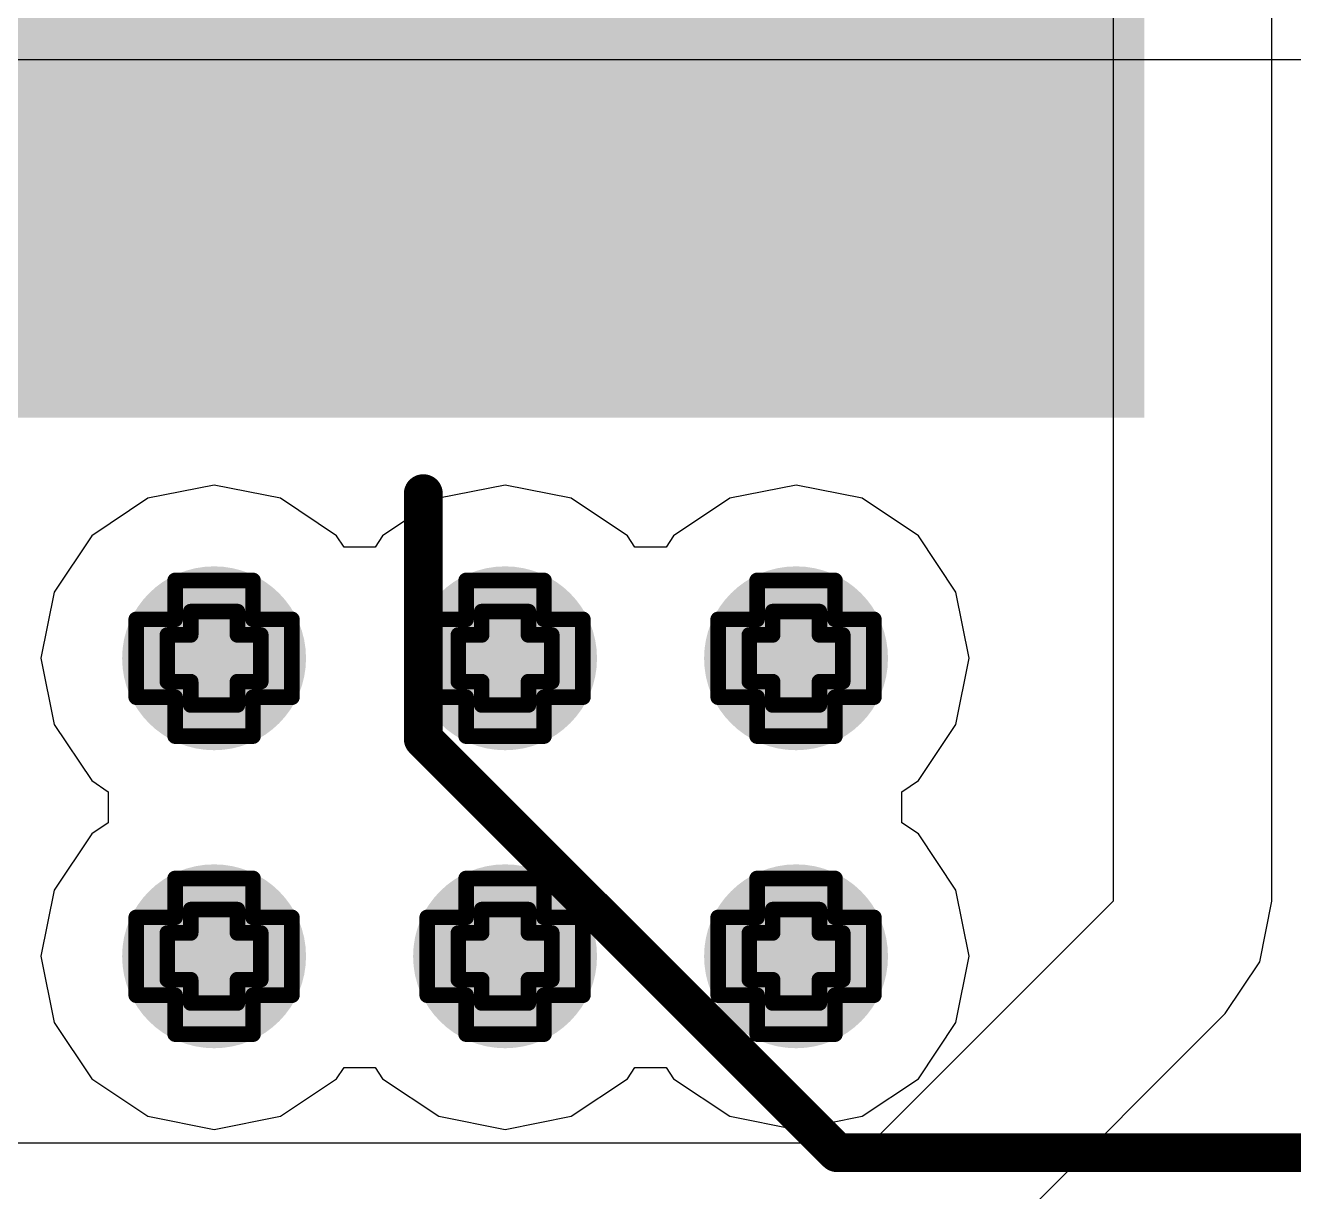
# Model space of a CAD drawing. Header units: inches. Extents: x 0 to 198, y 0 to 199.
# Drawn here: x 4.8764 to 5.0393, y 0.6038 to 0.7536 of the extents above; entities that cross this region are included whole.
import ezdxf

# ---------------------------------------------------------------- set-up
doc = ezdxf.new("R2010")
doc.units = ezdxf.units.IN
doc.header["$MEASUREMENT"] = 0
for name, color, linetype in [('Bottom Layer', 5, 'Continuous'), ('Drill Drawing', 1, 'Continuous'), ('Layer 1', 16, 'Continuous'), ('Layer 2', 76, 'Continuous'), ('Top Layer', 1, 'Continuous'), ('Top Overlay', 2, 'Continuous'), ('Top Paste', 8, 'Continuous'), ('Top Solder', 216, 'Continuous'), ('Via Holes', 16, 'Continuous')]:
    doc.layers.add(name, color=color, linetype=linetype)

# ---------------------------------------------------------------- blocks, each defined once
blk = doc.blocks.new('20SVPF120M_350')
at = {"layer": 'Top Layer'}
blk.add_hatch(color=1, dxfattribs=at).paths.add_polyline_path([(-0.17913, 0.0315), (-0.04134, 0.0315), (-0.04134, -0.0315), (-0.17913, -0.0315)])
at = {"layer": 'Top Paste'}
blk.add_hatch(color=8, dxfattribs=at).paths.add_polyline_path([(-0.17913, 0.0315), (-0.04134, 0.0315), (-0.04134, -0.0315), (-0.17913, -0.0315)])
at = {"layer": 'Top Solder'}
blk.add_hatch(color=216, dxfattribs=at).paths.add_polyline_path([(-0.18313, 0.0355), (-0.03734, 0.0355), (-0.03734, -0.0355), (-0.18313, -0.0355)])
at = {"layer": 'Top Overlay'}
for points in [[(-0.12992, -0.07677, 0.005, 0.005, 0), (-0.12992, -0.04528, 0.005, 0.005, 0)], [(-0.12992, -0.07677, 0.005, 0.005, 0), (-0.07677, -0.12992, 0.005, 0.005, 0)], [(-0.07677, -0.12992, 0.005, 0.005, 0), (0.12992, -0.12992, 0.005, 0.005, 0)]]:
    blk.add_lwpolyline(points, format="xyseb", dxfattribs=at)
for points in [[(-0.13117, -0.04528, 0.0025, 0.0025, 1), (-0.12867, -0.04528, 0.0025, 0.0025, 1)], [(-0.13117, -0.07677, 0.0025, 0.0025, 1), (-0.12867, -0.07677, 0.0025, 0.0025, 1)], [(-0.13117, -0.07677, 0.0025, 0.0025, 1), (-0.12867, -0.07677, 0.0025, 0.0025, 1)], [(-0.07802, -0.12992, 0.0025, 0.0025, 1), (-0.07552, -0.12992, 0.0025, 0.0025, 1)], [(-0.07802, -0.12992, 0.0025, 0.0025, 1), (-0.07552, -0.12992, 0.0025, 0.0025, 1)]]:
    blk.add_lwpolyline(points, format="xyseb", close=True, dxfattribs=at)

msp = doc.modelspace()

# ---------------------------------------------------------------- hatches: boundary and pattern name
at = {"layer": 'Bottom Layer'}
h = msp.add_hatch(color=5, dxfattribs=at)
edge = h.paths.add_edge_path()
edge.add_arc((4.90063, 0.67228), 0.01181, 0, 360)
h = msp.add_hatch(color=5, dxfattribs=at)
edge = h.paths.add_edge_path()
edge.add_arc((4.938, 0.67228), 0.01181, 0, 360)
h = msp.add_hatch(color=5, dxfattribs=at)
edge = h.paths.add_edge_path()
edge.add_arc((4.97537, 0.67228), 0.01181, 0, 360)
h = msp.add_hatch(color=5, dxfattribs=at)
edge = h.paths.add_edge_path()
edge.add_arc((4.90063, 0.634), 0.01181, 0, 360)
h = msp.add_hatch(color=5, dxfattribs=at)
edge = h.paths.add_edge_path()
edge.add_arc((4.938, 0.634), 0.01181, 0, 360)
h = msp.add_hatch(color=5, dxfattribs=at)
edge = h.paths.add_edge_path()
edge.add_arc((4.97537, 0.634), 0.01181, 0, 360)
at = {"layer": 'Layer 1'}
h = msp.add_hatch(color=16, dxfattribs=at)
edge = h.paths.add_edge_path()
edge.add_arc((4.90063, 0.67228), 0.01181, 0, 360)
h = msp.add_hatch(color=16, dxfattribs=at)
edge = h.paths.add_edge_path()
edge.add_arc((4.938, 0.67228), 0.01181, 0, 360)
h = msp.add_hatch(color=16, dxfattribs=at)
edge = h.paths.add_edge_path()
edge.add_arc((4.97537, 0.67228), 0.01181, 0, 360)
h = msp.add_hatch(color=16, dxfattribs=at)
edge = h.paths.add_edge_path()
edge.add_arc((4.90063, 0.634), 0.01181, 0, 360)
h = msp.add_hatch(color=16, dxfattribs=at)
edge = h.paths.add_edge_path()
edge.add_arc((4.938, 0.634), 0.01181, 0, 360)
h = msp.add_hatch(color=16, dxfattribs=at)
edge = h.paths.add_edge_path()
edge.add_arc((4.97537, 0.634), 0.01181, 0, 360)
at = {"layer": 'Layer 2'}
h = msp.add_hatch(color=76, dxfattribs=at)
edge = h.paths.add_edge_path()
edge.add_arc((4.90063, 0.67228), 0.01181, 0, 360)
h = msp.add_hatch(color=76, dxfattribs=at)
edge = h.paths.add_edge_path()
edge.add_arc((4.938, 0.67228), 0.01181, 0, 360)
h = msp.add_hatch(color=76, dxfattribs=at)
edge = h.paths.add_edge_path()
edge.add_arc((4.97537, 0.67228), 0.01181, 0, 360)
h = msp.add_hatch(color=76, dxfattribs=at)
edge = h.paths.add_edge_path()
edge.add_arc((4.90063, 0.634), 0.01181, 0, 360)
h = msp.add_hatch(color=76, dxfattribs=at)
edge = h.paths.add_edge_path()
edge.add_arc((4.938, 0.634), 0.01181, 0, 360)
h = msp.add_hatch(color=76, dxfattribs=at)
edge = h.paths.add_edge_path()
edge.add_arc((4.97537, 0.634), 0.01181, 0, 360)
at = {"layer": 'Top Layer'}
h = msp.add_hatch(color=1, dxfattribs=at)
edge = h.paths.add_edge_path()
edge.add_arc((4.90063, 0.67228), 0.01181, 0, 360)
h = msp.add_hatch(color=1, dxfattribs=at)
edge = h.paths.add_edge_path()
edge.add_arc((4.938, 0.67228), 0.01181, 0, 360)
h = msp.add_hatch(color=1, dxfattribs=at)
edge = h.paths.add_edge_path()
edge.add_arc((4.97537, 0.67228), 0.01181, 0, 360)
h = msp.add_hatch(color=1, dxfattribs=at)
edge = h.paths.add_edge_path()
edge.add_arc((4.90063, 0.634), 0.01181, 0, 360)
h = msp.add_hatch(color=1, dxfattribs=at)
edge = h.paths.add_edge_path()
edge.add_arc((4.938, 0.634), 0.01181, 0, 360)
h = msp.add_hatch(color=1, dxfattribs=at)
edge = h.paths.add_edge_path()
edge.add_arc((4.97537, 0.634), 0.01181, 0, 360)
at = {"layer": 'Via Holes'}
h = msp.add_hatch(color=7, dxfattribs=at)
edge = h.paths.add_edge_path()
edge.add_arc((4.90063, 0.67228), 0.00591, 0, 360)
h = msp.add_hatch(color=7, dxfattribs=at)
edge = h.paths.add_edge_path()
edge.add_arc((4.938, 0.67228), 0.00591, 0, 360)
h = msp.add_hatch(color=7, dxfattribs=at)
edge = h.paths.add_edge_path()
edge.add_arc((4.97537, 0.67228), 0.00591, 0, 360)
h = msp.add_hatch(color=7, dxfattribs=at)
edge = h.paths.add_edge_path()
edge.add_arc((4.90063, 0.634), 0.00591, 0, 360)
h = msp.add_hatch(color=7, dxfattribs=at)
edge = h.paths.add_edge_path()
edge.add_arc((4.938, 0.634), 0.00591, 0, 360)
h = msp.add_hatch(color=7, dxfattribs=at)
edge = h.paths.add_edge_path()
edge.add_arc((4.97537, 0.634), 0.00591, 0, 360)

# ---------------------------------------------------------------- linework, layer by layer
at = {"layer": 'Bottom Layer'}
msp.add_line((4.80102, 0.74921), (5.13205, 0.74921), dxfattribs=at)
at = {"layer": 'Drill Drawing'}
for points in [[(4.89563, 0.67728, 0.002, 0.002, 0), (4.89563, 0.68228, 0.002, 0.002, 0)], [(4.89563, 0.68228, 0.002, 0.002, 0), (4.90563, 0.68228, 0.002, 0.002, 0)], [(4.90563, 0.67728, 0.002, 0.002, 0), (4.90563, 0.68228, 0.002, 0.002, 0)], [(4.933, 0.67728, 0.002, 0.002, 0), (4.933, 0.68228, 0.002, 0.002, 0)], [(4.933, 0.68228, 0.002, 0.002, 0), (4.943, 0.68228, 0.002, 0.002, 0)], [(4.943, 0.67728, 0.002, 0.002, 0), (4.943, 0.68228, 0.002, 0.002, 0)], [(4.97037, 0.67728, 0.002, 0.002, 0), (4.97037, 0.68228, 0.002, 0.002, 0)], [(4.97037, 0.68228, 0.002, 0.002, 0), (4.98037, 0.68228, 0.002, 0.002, 0)], [(4.98037, 0.67728, 0.002, 0.002, 0), (4.98037, 0.68228, 0.002, 0.002, 0)], [(4.89763, 0.67528, 0.002, 0.002, 0), (4.89763, 0.67828, 0.002, 0.002, 0)], [(4.89763, 0.67828, 0.002, 0.002, 0), (4.90363, 0.67828, 0.002, 0.002, 0)], [(4.90363, 0.67528, 0.002, 0.002, 0), (4.90363, 0.67828, 0.002, 0.002, 0)], [(4.935, 0.67528, 0.002, 0.002, 0), (4.935, 0.67828, 0.002, 0.002, 0)], [(4.935, 0.67828, 0.002, 0.002, 0), (4.941, 0.67828, 0.002, 0.002, 0)], [(4.941, 0.67528, 0.002, 0.002, 0), (4.941, 0.67828, 0.002, 0.002, 0)], [(4.97237, 0.67528, 0.002, 0.002, 0), (4.97237, 0.67828, 0.002, 0.002, 0)], [(4.97237, 0.67828, 0.002, 0.002, 0), (4.97837, 0.67828, 0.002, 0.002, 0)], [(4.97837, 0.67528, 0.002, 0.002, 0), (4.97837, 0.67828, 0.002, 0.002, 0)], [(4.89063, 0.66728, 0.002, 0.002, 0), (4.89063, 0.67728, 0.002, 0.002, 0)], [(4.89063, 0.67728, 0.002, 0.002, 0), (4.89563, 0.67728, 0.002, 0.002, 0)], [(4.90563, 0.67728, 0.002, 0.002, 0), (4.91063, 0.67728, 0.002, 0.002, 0)], [(4.91063, 0.66728, 0.002, 0.002, 0), (4.91063, 0.67728, 0.002, 0.002, 0)], [(4.928, 0.66728, 0.002, 0.002, 0), (4.928, 0.67728, 0.002, 0.002, 0)], [(4.928, 0.67728, 0.002, 0.002, 0), (4.933, 0.67728, 0.002, 0.002, 0)], [(4.943, 0.67728, 0.002, 0.002, 0), (4.948, 0.67728, 0.002, 0.002, 0)], [(4.948, 0.66728, 0.002, 0.002, 0), (4.948, 0.67728, 0.002, 0.002, 0)], [(4.96537, 0.66728, 0.002, 0.002, 0), (4.96537, 0.67728, 0.002, 0.002, 0)], [(4.96537, 0.67728, 0.002, 0.002, 0), (4.97037, 0.67728, 0.002, 0.002, 0)], [(4.98037, 0.67728, 0.002, 0.002, 0), (4.98537, 0.67728, 0.002, 0.002, 0)], [(4.98537, 0.66728, 0.002, 0.002, 0), (4.98537, 0.67728, 0.002, 0.002, 0)], [(4.89463, 0.66928, 0.002, 0.002, 0), (4.89463, 0.67528, 0.002, 0.002, 0)], [(4.89463, 0.67528, 0.002, 0.002, 0), (4.89763, 0.67528, 0.002, 0.002, 0)], [(4.90363, 0.67528, 0.002, 0.002, 0), (4.90663, 0.67528, 0.002, 0.002, 0)], [(4.90663, 0.66928, 0.002, 0.002, 0), (4.90663, 0.67528, 0.002, 0.002, 0)], [(4.932, 0.66928, 0.002, 0.002, 0), (4.932, 0.67528, 0.002, 0.002, 0)], [(4.932, 0.67528, 0.002, 0.002, 0), (4.935, 0.67528, 0.002, 0.002, 0)], [(4.941, 0.67528, 0.002, 0.002, 0), (4.944, 0.67528, 0.002, 0.002, 0)], [(4.944, 0.66928, 0.002, 0.002, 0), (4.944, 0.67528, 0.002, 0.002, 0)], [(4.96937, 0.66928, 0.002, 0.002, 0), (4.96937, 0.67528, 0.002, 0.002, 0)], [(4.96937, 0.67528, 0.002, 0.002, 0), (4.97237, 0.67528, 0.002, 0.002, 0)], [(4.97837, 0.67528, 0.002, 0.002, 0), (4.98137, 0.67528, 0.002, 0.002, 0)], [(4.98137, 0.66928, 0.002, 0.002, 0), (4.98137, 0.67528, 0.002, 0.002, 0)], [(4.89463, 0.66928, 0.002, 0.002, 0), (4.89763, 0.66928, 0.002, 0.002, 0)], [(4.89763, 0.66628, 0.002, 0.002, 0), (4.89763, 0.66928, 0.002, 0.002, 0)], [(4.90363, 0.66928, 0.002, 0.002, 0), (4.90663, 0.66928, 0.002, 0.002, 0)], [(4.90363, 0.66628, 0.002, 0.002, 0), (4.90363, 0.66928, 0.002, 0.002, 0)], [(4.932, 0.66928, 0.002, 0.002, 0), (4.935, 0.66928, 0.002, 0.002, 0)], [(4.935, 0.66628, 0.002, 0.002, 0), (4.935, 0.66928, 0.002, 0.002, 0)], [(4.941, 0.66928, 0.002, 0.002, 0), (4.944, 0.66928, 0.002, 0.002, 0)], [(4.941, 0.66628, 0.002, 0.002, 0), (4.941, 0.66928, 0.002, 0.002, 0)], [(4.96937, 0.66928, 0.002, 0.002, 0), (4.97237, 0.66928, 0.002, 0.002, 0)], [(4.97237, 0.66628, 0.002, 0.002, 0), (4.97237, 0.66928, 0.002, 0.002, 0)], [(4.97837, 0.66928, 0.002, 0.002, 0), (4.98137, 0.66928, 0.002, 0.002, 0)], [(4.97837, 0.66628, 0.002, 0.002, 0), (4.97837, 0.66928, 0.002, 0.002, 0)], [(4.89063, 0.66728, 0.002, 0.002, 0), (4.89563, 0.66728, 0.002, 0.002, 0)], [(4.89563, 0.66228, 0.002, 0.002, 0), (4.89563, 0.66728, 0.002, 0.002, 0)], [(4.90563, 0.66728, 0.002, 0.002, 0), (4.91063, 0.66728, 0.002, 0.002, 0)], [(4.90563, 0.66228, 0.002, 0.002, 0), (4.90563, 0.66728, 0.002, 0.002, 0)], [(4.928, 0.66728, 0.002, 0.002, 0), (4.933, 0.66728, 0.002, 0.002, 0)], [(4.933, 0.66228, 0.002, 0.002, 0), (4.933, 0.66728, 0.002, 0.002, 0)], [(4.943, 0.66728, 0.002, 0.002, 0), (4.948, 0.66728, 0.002, 0.002, 0)], [(4.943, 0.66228, 0.002, 0.002, 0), (4.943, 0.66728, 0.002, 0.002, 0)], [(4.96537, 0.66728, 0.002, 0.002, 0), (4.97037, 0.66728, 0.002, 0.002, 0)], [(4.97037, 0.66228, 0.002, 0.002, 0), (4.97037, 0.66728, 0.002, 0.002, 0)], [(4.98037, 0.66728, 0.002, 0.002, 0), (4.98537, 0.66728, 0.002, 0.002, 0)], [(4.98037, 0.66228, 0.002, 0.002, 0), (4.98037, 0.66728, 0.002, 0.002, 0)], [(4.89763, 0.66628, 0.002, 0.002, 0), (4.90363, 0.66628, 0.002, 0.002, 0)], [(4.935, 0.66628, 0.002, 0.002, 0), (4.941, 0.66628, 0.002, 0.002, 0)], [(4.97237, 0.66628, 0.002, 0.002, 0), (4.97837, 0.66628, 0.002, 0.002, 0)], [(4.89563, 0.66228, 0.002, 0.002, 0), (4.90563, 0.66228, 0.002, 0.002, 0)], [(4.933, 0.66228, 0.002, 0.002, 0), (4.943, 0.66228, 0.002, 0.002, 0)], [(4.97037, 0.66228, 0.002, 0.002, 0), (4.98037, 0.66228, 0.002, 0.002, 0)], [(4.89563, 0.639, 0.002, 0.002, 0), (4.89563, 0.644, 0.002, 0.002, 0)], [(4.89563, 0.644, 0.002, 0.002, 0), (4.90563, 0.644, 0.002, 0.002, 0)], [(4.90563, 0.639, 0.002, 0.002, 0), (4.90563, 0.644, 0.002, 0.002, 0)], [(4.933, 0.639, 0.002, 0.002, 0), (4.933, 0.644, 0.002, 0.002, 0)], [(4.933, 0.644, 0.002, 0.002, 0), (4.943, 0.644, 0.002, 0.002, 0)], [(4.943, 0.639, 0.002, 0.002, 0), (4.943, 0.644, 0.002, 0.002, 0)], [(4.97037, 0.639, 0.002, 0.002, 0), (4.97037, 0.644, 0.002, 0.002, 0)], [(4.97037, 0.644, 0.002, 0.002, 0), (4.98037, 0.644, 0.002, 0.002, 0)], [(4.98037, 0.639, 0.002, 0.002, 0), (4.98037, 0.644, 0.002, 0.002, 0)], [(4.89763, 0.637, 0.002, 0.002, 0), (4.89763, 0.64, 0.002, 0.002, 0)], [(4.89763, 0.64, 0.002, 0.002, 0), (4.90363, 0.64, 0.002, 0.002, 0)], [(4.90363, 0.637, 0.002, 0.002, 0), (4.90363, 0.64, 0.002, 0.002, 0)], [(4.935, 0.637, 0.002, 0.002, 0), (4.935, 0.64, 0.002, 0.002, 0)], [(4.935, 0.64, 0.002, 0.002, 0), (4.941, 0.64, 0.002, 0.002, 0)], [(4.941, 0.637, 0.002, 0.002, 0), (4.941, 0.64, 0.002, 0.002, 0)], [(4.97237, 0.637, 0.002, 0.002, 0), (4.97237, 0.64, 0.002, 0.002, 0)], [(4.97237, 0.64, 0.002, 0.002, 0), (4.97837, 0.64, 0.002, 0.002, 0)], [(4.97837, 0.637, 0.002, 0.002, 0), (4.97837, 0.64, 0.002, 0.002, 0)], [(4.89063, 0.629, 0.002, 0.002, 0), (4.89063, 0.639, 0.002, 0.002, 0)], [(4.89063, 0.639, 0.002, 0.002, 0), (4.89563, 0.639, 0.002, 0.002, 0)], [(4.90563, 0.639, 0.002, 0.002, 0), (4.91063, 0.639, 0.002, 0.002, 0)], [(4.91063, 0.629, 0.002, 0.002, 0), (4.91063, 0.639, 0.002, 0.002, 0)], [(4.928, 0.629, 0.002, 0.002, 0), (4.928, 0.639, 0.002, 0.002, 0)], [(4.928, 0.639, 0.002, 0.002, 0), (4.933, 0.639, 0.002, 0.002, 0)], [(4.943, 0.639, 0.002, 0.002, 0), (4.948, 0.639, 0.002, 0.002, 0)], [(4.948, 0.629, 0.002, 0.002, 0), (4.948, 0.639, 0.002, 0.002, 0)], [(4.96537, 0.629, 0.002, 0.002, 0), (4.96537, 0.639, 0.002, 0.002, 0)], [(4.96537, 0.639, 0.002, 0.002, 0), (4.97037, 0.639, 0.002, 0.002, 0)], [(4.98037, 0.639, 0.002, 0.002, 0), (4.98537, 0.639, 0.002, 0.002, 0)], [(4.98537, 0.629, 0.002, 0.002, 0), (4.98537, 0.639, 0.002, 0.002, 0)], [(4.89463, 0.631, 0.002, 0.002, 0), (4.89463, 0.637, 0.002, 0.002, 0)], [(4.89463, 0.637, 0.002, 0.002, 0), (4.89763, 0.637, 0.002, 0.002, 0)], [(4.90363, 0.637, 0.002, 0.002, 0), (4.90663, 0.637, 0.002, 0.002, 0)], [(4.90663, 0.631, 0.002, 0.002, 0), (4.90663, 0.637, 0.002, 0.002, 0)], [(4.932, 0.631, 0.002, 0.002, 0), (4.932, 0.637, 0.002, 0.002, 0)], [(4.932, 0.637, 0.002, 0.002, 0), (4.935, 0.637, 0.002, 0.002, 0)], [(4.941, 0.637, 0.002, 0.002, 0), (4.944, 0.637, 0.002, 0.002, 0)], [(4.944, 0.631, 0.002, 0.002, 0), (4.944, 0.637, 0.002, 0.002, 0)], [(4.96937, 0.631, 0.002, 0.002, 0), (4.96937, 0.637, 0.002, 0.002, 0)], [(4.96937, 0.637, 0.002, 0.002, 0), (4.97237, 0.637, 0.002, 0.002, 0)], [(4.97837, 0.637, 0.002, 0.002, 0), (4.98137, 0.637, 0.002, 0.002, 0)], [(4.98137, 0.631, 0.002, 0.002, 0), (4.98137, 0.637, 0.002, 0.002, 0)], [(4.89463, 0.631, 0.002, 0.002, 0), (4.89763, 0.631, 0.002, 0.002, 0)], [(4.89763, 0.628, 0.002, 0.002, 0), (4.89763, 0.631, 0.002, 0.002, 0)], [(4.90363, 0.631, 0.002, 0.002, 0), (4.90663, 0.631, 0.002, 0.002, 0)], [(4.90363, 0.628, 0.002, 0.002, 0), (4.90363, 0.631, 0.002, 0.002, 0)], [(4.932, 0.631, 0.002, 0.002, 0), (4.935, 0.631, 0.002, 0.002, 0)], [(4.935, 0.628, 0.002, 0.002, 0), (4.935, 0.631, 0.002, 0.002, 0)], [(4.941, 0.631, 0.002, 0.002, 0), (4.944, 0.631, 0.002, 0.002, 0)], [(4.941, 0.628, 0.002, 0.002, 0), (4.941, 0.631, 0.002, 0.002, 0)], [(4.96937, 0.631, 0.002, 0.002, 0), (4.97237, 0.631, 0.002, 0.002, 0)], [(4.97237, 0.628, 0.002, 0.002, 0), (4.97237, 0.631, 0.002, 0.002, 0)], [(4.97837, 0.631, 0.002, 0.002, 0), (4.98137, 0.631, 0.002, 0.002, 0)], [(4.97837, 0.628, 0.002, 0.002, 0), (4.97837, 0.631, 0.002, 0.002, 0)], [(4.89063, 0.629, 0.002, 0.002, 0), (4.89563, 0.629, 0.002, 0.002, 0)], [(4.89563, 0.624, 0.002, 0.002, 0), (4.89563, 0.629, 0.002, 0.002, 0)], [(4.89763, 0.628, 0.002, 0.002, 0), (4.90363, 0.628, 0.002, 0.002, 0)], [(4.90563, 0.629, 0.002, 0.002, 0), (4.91063, 0.629, 0.002, 0.002, 0)], [(4.90563, 0.624, 0.002, 0.002, 0), (4.90563, 0.629, 0.002, 0.002, 0)], [(4.928, 0.629, 0.002, 0.002, 0), (4.933, 0.629, 0.002, 0.002, 0)], [(4.933, 0.624, 0.002, 0.002, 0), (4.933, 0.629, 0.002, 0.002, 0)], [(4.935, 0.628, 0.002, 0.002, 0), (4.941, 0.628, 0.002, 0.002, 0)], [(4.943, 0.629, 0.002, 0.002, 0), (4.948, 0.629, 0.002, 0.002, 0)], [(4.943, 0.624, 0.002, 0.002, 0), (4.943, 0.629, 0.002, 0.002, 0)], [(4.96537, 0.629, 0.002, 0.002, 0), (4.97037, 0.629, 0.002, 0.002, 0)], [(4.97037, 0.624, 0.002, 0.002, 0), (4.97037, 0.629, 0.002, 0.002, 0)], [(4.97237, 0.628, 0.002, 0.002, 0), (4.97837, 0.628, 0.002, 0.002, 0)], [(4.98037, 0.629, 0.002, 0.002, 0), (4.98537, 0.629, 0.002, 0.002, 0)], [(4.98037, 0.624, 0.002, 0.002, 0), (4.98037, 0.629, 0.002, 0.002, 0)], [(4.89563, 0.624, 0.002, 0.002, 0), (4.90563, 0.624, 0.002, 0.002, 0)], [(4.933, 0.624, 0.002, 0.002, 0), (4.943, 0.624, 0.002, 0.002, 0)], [(4.97037, 0.624, 0.002, 0.002, 0), (4.98037, 0.624, 0.002, 0.002, 0)]]:
    msp.add_lwpolyline(points, format="xyseb", dxfattribs=at)
for points in [[(4.89513, 0.68228, 0.001, 0.001, 1), (4.89613, 0.68228, 0.001, 0.001, 1)], [(4.89513, 0.68228, 0.001, 0.001, 1), (4.89613, 0.68228, 0.001, 0.001, 1)], [(4.90513, 0.68228, 0.001, 0.001, 1), (4.90613, 0.68228, 0.001, 0.001, 1)], [(4.90513, 0.68228, 0.001, 0.001, 1), (4.90613, 0.68228, 0.001, 0.001, 1)], [(4.9325, 0.68228, 0.001, 0.001, 1), (4.9335, 0.68228, 0.001, 0.001, 1)], [(4.9325, 0.68228, 0.001, 0.001, 1), (4.9335, 0.68228, 0.001, 0.001, 1)], [(4.9425, 0.68228, 0.001, 0.001, 1), (4.9435, 0.68228, 0.001, 0.001, 1)], [(4.9425, 0.68228, 0.001, 0.001, 1), (4.9435, 0.68228, 0.001, 0.001, 1)], [(4.96987, 0.68228, 0.001, 0.001, 1), (4.97087, 0.68228, 0.001, 0.001, 1)], [(4.96987, 0.68228, 0.001, 0.001, 1), (4.97087, 0.68228, 0.001, 0.001, 1)], [(4.97987, 0.68228, 0.001, 0.001, 1), (4.98087, 0.68228, 0.001, 0.001, 1)], [(4.97987, 0.68228, 0.001, 0.001, 1), (4.98087, 0.68228, 0.001, 0.001, 1)], [(4.89713, 0.67828, 0.001, 0.001, 1), (4.89813, 0.67828, 0.001, 0.001, 1)], [(4.89713, 0.67828, 0.001, 0.001, 1), (4.89813, 0.67828, 0.001, 0.001, 1)], [(4.90313, 0.67828, 0.001, 0.001, 1), (4.90413, 0.67828, 0.001, 0.001, 1)], [(4.90313, 0.67828, 0.001, 0.001, 1), (4.90413, 0.67828, 0.001, 0.001, 1)], [(4.9345, 0.67828, 0.001, 0.001, 1), (4.9355, 0.67828, 0.001, 0.001, 1)], [(4.9345, 0.67828, 0.001, 0.001, 1), (4.9355, 0.67828, 0.001, 0.001, 1)], [(4.9405, 0.67828, 0.001, 0.001, 1), (4.9415, 0.67828, 0.001, 0.001, 1)], [(4.9405, 0.67828, 0.001, 0.001, 1), (4.9415, 0.67828, 0.001, 0.001, 1)], [(4.97187, 0.67828, 0.001, 0.001, 1), (4.97287, 0.67828, 0.001, 0.001, 1)], [(4.97187, 0.67828, 0.001, 0.001, 1), (4.97287, 0.67828, 0.001, 0.001, 1)], [(4.97787, 0.67828, 0.001, 0.001, 1), (4.97887, 0.67828, 0.001, 0.001, 1)], [(4.97787, 0.67828, 0.001, 0.001, 1), (4.97887, 0.67828, 0.001, 0.001, 1)], [(4.89013, 0.67728, 0.001, 0.001, 1), (4.89113, 0.67728, 0.001, 0.001, 1)], [(4.89013, 0.67728, 0.001, 0.001, 1), (4.89113, 0.67728, 0.001, 0.001, 1)], [(4.89513, 0.67728, 0.001, 0.001, 1), (4.89613, 0.67728, 0.001, 0.001, 1)], [(4.89513, 0.67728, 0.001, 0.001, 1), (4.89613, 0.67728, 0.001, 0.001, 1)], [(4.90513, 0.67728, 0.001, 0.001, 1), (4.90613, 0.67728, 0.001, 0.001, 1)], [(4.90513, 0.67728, 0.001, 0.001, 1), (4.90613, 0.67728, 0.001, 0.001, 1)], [(4.91013, 0.67728, 0.001, 0.001, 1), (4.91113, 0.67728, 0.001, 0.001, 1)], [(4.91013, 0.67728, 0.001, 0.001, 1), (4.91113, 0.67728, 0.001, 0.001, 1)], [(4.9275, 0.67728, 0.001, 0.001, 1), (4.9285, 0.67728, 0.001, 0.001, 1)], [(4.9275, 0.67728, 0.001, 0.001, 1), (4.9285, 0.67728, 0.001, 0.001, 1)], [(4.9325, 0.67728, 0.001, 0.001, 1), (4.9335, 0.67728, 0.001, 0.001, 1)], [(4.9325, 0.67728, 0.001, 0.001, 1), (4.9335, 0.67728, 0.001, 0.001, 1)], [(4.9425, 0.67728, 0.001, 0.001, 1), (4.9435, 0.67728, 0.001, 0.001, 1)], [(4.9425, 0.67728, 0.001, 0.001, 1), (4.9435, 0.67728, 0.001, 0.001, 1)], [(4.9475, 0.67728, 0.001, 0.001, 1), (4.9485, 0.67728, 0.001, 0.001, 1)], [(4.9475, 0.67728, 0.001, 0.001, 1), (4.9485, 0.67728, 0.001, 0.001, 1)], [(4.96487, 0.67728, 0.001, 0.001, 1), (4.96587, 0.67728, 0.001, 0.001, 1)], [(4.96487, 0.67728, 0.001, 0.001, 1), (4.96587, 0.67728, 0.001, 0.001, 1)], [(4.96987, 0.67728, 0.001, 0.001, 1), (4.97087, 0.67728, 0.001, 0.001, 1)], [(4.96987, 0.67728, 0.001, 0.001, 1), (4.97087, 0.67728, 0.001, 0.001, 1)], [(4.97987, 0.67728, 0.001, 0.001, 1), (4.98087, 0.67728, 0.001, 0.001, 1)], [(4.97987, 0.67728, 0.001, 0.001, 1), (4.98087, 0.67728, 0.001, 0.001, 1)], [(4.98487, 0.67728, 0.001, 0.001, 1), (4.98587, 0.67728, 0.001, 0.001, 1)], [(4.98487, 0.67728, 0.001, 0.001, 1), (4.98587, 0.67728, 0.001, 0.001, 1)], [(4.89413, 0.67528, 0.001, 0.001, 1), (4.89513, 0.67528, 0.001, 0.001, 1)], [(4.89413, 0.67528, 0.001, 0.001, 1), (4.89513, 0.67528, 0.001, 0.001, 1)], [(4.89713, 0.67528, 0.001, 0.001, 1), (4.89813, 0.67528, 0.001, 0.001, 1)], [(4.89713, 0.67528, 0.001, 0.001, 1), (4.89813, 0.67528, 0.001, 0.001, 1)], [(4.90313, 0.67528, 0.001, 0.001, 1), (4.90413, 0.67528, 0.001, 0.001, 1)], [(4.90313, 0.67528, 0.001, 0.001, 1), (4.90413, 0.67528, 0.001, 0.001, 1)], [(4.90613, 0.67528, 0.001, 0.001, 1), (4.90713, 0.67528, 0.001, 0.001, 1)], [(4.90613, 0.67528, 0.001, 0.001, 1), (4.90713, 0.67528, 0.001, 0.001, 1)], [(4.9315, 0.67528, 0.001, 0.001, 1), (4.9325, 0.67528, 0.001, 0.001, 1)], [(4.9315, 0.67528, 0.001, 0.001, 1), (4.9325, 0.67528, 0.001, 0.001, 1)], [(4.9345, 0.67528, 0.001, 0.001, 1), (4.9355, 0.67528, 0.001, 0.001, 1)], [(4.9345, 0.67528, 0.001, 0.001, 1), (4.9355, 0.67528, 0.001, 0.001, 1)], [(4.9405, 0.67528, 0.001, 0.001, 1), (4.9415, 0.67528, 0.001, 0.001, 1)], [(4.9405, 0.67528, 0.001, 0.001, 1), (4.9415, 0.67528, 0.001, 0.001, 1)], [(4.9435, 0.67528, 0.001, 0.001, 1), (4.9445, 0.67528, 0.001, 0.001, 1)], [(4.9435, 0.67528, 0.001, 0.001, 1), (4.9445, 0.67528, 0.001, 0.001, 1)], [(4.96887, 0.67528, 0.001, 0.001, 1), (4.96987, 0.67528, 0.001, 0.001, 1)], [(4.96887, 0.67528, 0.001, 0.001, 1), (4.96987, 0.67528, 0.001, 0.001, 1)], [(4.97187, 0.67528, 0.001, 0.001, 1), (4.97287, 0.67528, 0.001, 0.001, 1)], [(4.97187, 0.67528, 0.001, 0.001, 1), (4.97287, 0.67528, 0.001, 0.001, 1)], [(4.97787, 0.67528, 0.001, 0.001, 1), (4.97887, 0.67528, 0.001, 0.001, 1)], [(4.97787, 0.67528, 0.001, 0.001, 1), (4.97887, 0.67528, 0.001, 0.001, 1)], [(4.98087, 0.67528, 0.001, 0.001, 1), (4.98187, 0.67528, 0.001, 0.001, 1)], [(4.98087, 0.67528, 0.001, 0.001, 1), (4.98187, 0.67528, 0.001, 0.001, 1)], [(4.89413, 0.66928, 0.001, 0.001, 1), (4.89513, 0.66928, 0.001, 0.001, 1)], [(4.89413, 0.66928, 0.001, 0.001, 1), (4.89513, 0.66928, 0.001, 0.001, 1)], [(4.89713, 0.66928, 0.001, 0.001, 1), (4.89813, 0.66928, 0.001, 0.001, 1)], [(4.89713, 0.66928, 0.001, 0.001, 1), (4.89813, 0.66928, 0.001, 0.001, 1)], [(4.90313, 0.66928, 0.001, 0.001, 1), (4.90413, 0.66928, 0.001, 0.001, 1)], [(4.90313, 0.66928, 0.001, 0.001, 1), (4.90413, 0.66928, 0.001, 0.001, 1)], [(4.90613, 0.66928, 0.001, 0.001, 1), (4.90713, 0.66928, 0.001, 0.001, 1)], [(4.90613, 0.66928, 0.001, 0.001, 1), (4.90713, 0.66928, 0.001, 0.001, 1)], [(4.9315, 0.66928, 0.001, 0.001, 1), (4.9325, 0.66928, 0.001, 0.001, 1)], [(4.9315, 0.66928, 0.001, 0.001, 1), (4.9325, 0.66928, 0.001, 0.001, 1)], [(4.9345, 0.66928, 0.001, 0.001, 1), (4.9355, 0.66928, 0.001, 0.001, 1)], [(4.9345, 0.66928, 0.001, 0.001, 1), (4.9355, 0.66928, 0.001, 0.001, 1)], [(4.9405, 0.66928, 0.001, 0.001, 1), (4.9415, 0.66928, 0.001, 0.001, 1)], [(4.9405, 0.66928, 0.001, 0.001, 1), (4.9415, 0.66928, 0.001, 0.001, 1)], [(4.9435, 0.66928, 0.001, 0.001, 1), (4.9445, 0.66928, 0.001, 0.001, 1)], [(4.9435, 0.66928, 0.001, 0.001, 1), (4.9445, 0.66928, 0.001, 0.001, 1)], [(4.96887, 0.66928, 0.001, 0.001, 1), (4.96987, 0.66928, 0.001, 0.001, 1)], [(4.96887, 0.66928, 0.001, 0.001, 1), (4.96987, 0.66928, 0.001, 0.001, 1)], [(4.97187, 0.66928, 0.001, 0.001, 1), (4.97287, 0.66928, 0.001, 0.001, 1)], [(4.97187, 0.66928, 0.001, 0.001, 1), (4.97287, 0.66928, 0.001, 0.001, 1)], [(4.97787, 0.66928, 0.001, 0.001, 1), (4.97887, 0.66928, 0.001, 0.001, 1)], [(4.97787, 0.66928, 0.001, 0.001, 1), (4.97887, 0.66928, 0.001, 0.001, 1)], [(4.98087, 0.66928, 0.001, 0.001, 1), (4.98187, 0.66928, 0.001, 0.001, 1)], [(4.98087, 0.66928, 0.001, 0.001, 1), (4.98187, 0.66928, 0.001, 0.001, 1)], [(4.89013, 0.66728, 0.001, 0.001, 1), (4.89113, 0.66728, 0.001, 0.001, 1)], [(4.89013, 0.66728, 0.001, 0.001, 1), (4.89113, 0.66728, 0.001, 0.001, 1)], [(4.89513, 0.66728, 0.001, 0.001, 1), (4.89613, 0.66728, 0.001, 0.001, 1)], [(4.89513, 0.66728, 0.001, 0.001, 1), (4.89613, 0.66728, 0.001, 0.001, 1)], [(4.90513, 0.66728, 0.001, 0.001, 1), (4.90613, 0.66728, 0.001, 0.001, 1)], [(4.90513, 0.66728, 0.001, 0.001, 1), (4.90613, 0.66728, 0.001, 0.001, 1)], [(4.91013, 0.66728, 0.001, 0.001, 1), (4.91113, 0.66728, 0.001, 0.001, 1)], [(4.91013, 0.66728, 0.001, 0.001, 1), (4.91113, 0.66728, 0.001, 0.001, 1)], [(4.9275, 0.66728, 0.001, 0.001, 1), (4.9285, 0.66728, 0.001, 0.001, 1)], [(4.9275, 0.66728, 0.001, 0.001, 1), (4.9285, 0.66728, 0.001, 0.001, 1)], [(4.9325, 0.66728, 0.001, 0.001, 1), (4.9335, 0.66728, 0.001, 0.001, 1)], [(4.9325, 0.66728, 0.001, 0.001, 1), (4.9335, 0.66728, 0.001, 0.001, 1)], [(4.9425, 0.66728, 0.001, 0.001, 1), (4.9435, 0.66728, 0.001, 0.001, 1)], [(4.9425, 0.66728, 0.001, 0.001, 1), (4.9435, 0.66728, 0.001, 0.001, 1)], [(4.9475, 0.66728, 0.001, 0.001, 1), (4.9485, 0.66728, 0.001, 0.001, 1)], [(4.9475, 0.66728, 0.001, 0.001, 1), (4.9485, 0.66728, 0.001, 0.001, 1)], [(4.96487, 0.66728, 0.001, 0.001, 1), (4.96587, 0.66728, 0.001, 0.001, 1)], [(4.96487, 0.66728, 0.001, 0.001, 1), (4.96587, 0.66728, 0.001, 0.001, 1)], [(4.96987, 0.66728, 0.001, 0.001, 1), (4.97087, 0.66728, 0.001, 0.001, 1)], [(4.96987, 0.66728, 0.001, 0.001, 1), (4.97087, 0.66728, 0.001, 0.001, 1)], [(4.97987, 0.66728, 0.001, 0.001, 1), (4.98087, 0.66728, 0.001, 0.001, 1)], [(4.97987, 0.66728, 0.001, 0.001, 1), (4.98087, 0.66728, 0.001, 0.001, 1)], [(4.98487, 0.66728, 0.001, 0.001, 1), (4.98587, 0.66728, 0.001, 0.001, 1)], [(4.98487, 0.66728, 0.001, 0.001, 1), (4.98587, 0.66728, 0.001, 0.001, 1)], [(4.89713, 0.66628, 0.001, 0.001, 1), (4.89813, 0.66628, 0.001, 0.001, 1)], [(4.89713, 0.66628, 0.001, 0.001, 1), (4.89813, 0.66628, 0.001, 0.001, 1)], [(4.90313, 0.66628, 0.001, 0.001, 1), (4.90413, 0.66628, 0.001, 0.001, 1)], [(4.90313, 0.66628, 0.001, 0.001, 1), (4.90413, 0.66628, 0.001, 0.001, 1)], [(4.9345, 0.66628, 0.001, 0.001, 1), (4.9355, 0.66628, 0.001, 0.001, 1)], [(4.9345, 0.66628, 0.001, 0.001, 1), (4.9355, 0.66628, 0.001, 0.001, 1)], [(4.9405, 0.66628, 0.001, 0.001, 1), (4.9415, 0.66628, 0.001, 0.001, 1)], [(4.9405, 0.66628, 0.001, 0.001, 1), (4.9415, 0.66628, 0.001, 0.001, 1)], [(4.97187, 0.66628, 0.001, 0.001, 1), (4.97287, 0.66628, 0.001, 0.001, 1)], [(4.97187, 0.66628, 0.001, 0.001, 1), (4.97287, 0.66628, 0.001, 0.001, 1)], [(4.97787, 0.66628, 0.001, 0.001, 1), (4.97887, 0.66628, 0.001, 0.001, 1)], [(4.97787, 0.66628, 0.001, 0.001, 1), (4.97887, 0.66628, 0.001, 0.001, 1)], [(4.89513, 0.66228, 0.001, 0.001, 1), (4.89613, 0.66228, 0.001, 0.001, 1)], [(4.89513, 0.66228, 0.001, 0.001, 1), (4.89613, 0.66228, 0.001, 0.001, 1)], [(4.90513, 0.66228, 0.001, 0.001, 1), (4.90613, 0.66228, 0.001, 0.001, 1)], [(4.90513, 0.66228, 0.001, 0.001, 1), (4.90613, 0.66228, 0.001, 0.001, 1)], [(4.9325, 0.66228, 0.001, 0.001, 1), (4.9335, 0.66228, 0.001, 0.001, 1)], [(4.9325, 0.66228, 0.001, 0.001, 1), (4.9335, 0.66228, 0.001, 0.001, 1)], [(4.9425, 0.66228, 0.001, 0.001, 1), (4.9435, 0.66228, 0.001, 0.001, 1)], [(4.9425, 0.66228, 0.001, 0.001, 1), (4.9435, 0.66228, 0.001, 0.001, 1)], [(4.96987, 0.66228, 0.001, 0.001, 1), (4.97087, 0.66228, 0.001, 0.001, 1)], [(4.96987, 0.66228, 0.001, 0.001, 1), (4.97087, 0.66228, 0.001, 0.001, 1)], [(4.97987, 0.66228, 0.001, 0.001, 1), (4.98087, 0.66228, 0.001, 0.001, 1)], [(4.97987, 0.66228, 0.001, 0.001, 1), (4.98087, 0.66228, 0.001, 0.001, 1)], [(4.89513, 0.644, 0.001, 0.001, 1), (4.89613, 0.644, 0.001, 0.001, 1)], [(4.89513, 0.644, 0.001, 0.001, 1), (4.89613, 0.644, 0.001, 0.001, 1)], [(4.90513, 0.644, 0.001, 0.001, 1), (4.90613, 0.644, 0.001, 0.001, 1)], [(4.90513, 0.644, 0.001, 0.001, 1), (4.90613, 0.644, 0.001, 0.001, 1)], [(4.9325, 0.644, 0.001, 0.001, 1), (4.9335, 0.644, 0.001, 0.001, 1)], [(4.9325, 0.644, 0.001, 0.001, 1), (4.9335, 0.644, 0.001, 0.001, 1)], [(4.9425, 0.644, 0.001, 0.001, 1), (4.9435, 0.644, 0.001, 0.001, 1)], [(4.9425, 0.644, 0.001, 0.001, 1), (4.9435, 0.644, 0.001, 0.001, 1)], [(4.96987, 0.644, 0.001, 0.001, 1), (4.97087, 0.644, 0.001, 0.001, 1)], [(4.96987, 0.644, 0.001, 0.001, 1), (4.97087, 0.644, 0.001, 0.001, 1)], [(4.97987, 0.644, 0.001, 0.001, 1), (4.98087, 0.644, 0.001, 0.001, 1)], [(4.97987, 0.644, 0.001, 0.001, 1), (4.98087, 0.644, 0.001, 0.001, 1)], [(4.89713, 0.64, 0.001, 0.001, 1), (4.89813, 0.64, 0.001, 0.001, 1)], [(4.89713, 0.64, 0.001, 0.001, 1), (4.89813, 0.64, 0.001, 0.001, 1)], [(4.90313, 0.64, 0.001, 0.001, 1), (4.90413, 0.64, 0.001, 0.001, 1)], [(4.90313, 0.64, 0.001, 0.001, 1), (4.90413, 0.64, 0.001, 0.001, 1)], [(4.9345, 0.64, 0.001, 0.001, 1), (4.9355, 0.64, 0.001, 0.001, 1)], [(4.9345, 0.64, 0.001, 0.001, 1), (4.9355, 0.64, 0.001, 0.001, 1)], [(4.9405, 0.64, 0.001, 0.001, 1), (4.9415, 0.64, 0.001, 0.001, 1)], [(4.9405, 0.64, 0.001, 0.001, 1), (4.9415, 0.64, 0.001, 0.001, 1)], [(4.97187, 0.64, 0.001, 0.001, 1), (4.97287, 0.64, 0.001, 0.001, 1)], [(4.97187, 0.64, 0.001, 0.001, 1), (4.97287, 0.64, 0.001, 0.001, 1)], [(4.97787, 0.64, 0.001, 0.001, 1), (4.97887, 0.64, 0.001, 0.001, 1)], [(4.97787, 0.64, 0.001, 0.001, 1), (4.97887, 0.64, 0.001, 0.001, 1)], [(4.89013, 0.639, 0.001, 0.001, 1), (4.89113, 0.639, 0.001, 0.001, 1)], [(4.89013, 0.639, 0.001, 0.001, 1), (4.89113, 0.639, 0.001, 0.001, 1)], [(4.89513, 0.639, 0.001, 0.001, 1), (4.89613, 0.639, 0.001, 0.001, 1)], [(4.89513, 0.639, 0.001, 0.001, 1), (4.89613, 0.639, 0.001, 0.001, 1)], [(4.90513, 0.639, 0.001, 0.001, 1), (4.90613, 0.639, 0.001, 0.001, 1)], [(4.90513, 0.639, 0.001, 0.001, 1), (4.90613, 0.639, 0.001, 0.001, 1)], [(4.91013, 0.639, 0.001, 0.001, 1), (4.91113, 0.639, 0.001, 0.001, 1)], [(4.91013, 0.639, 0.001, 0.001, 1), (4.91113, 0.639, 0.001, 0.001, 1)], [(4.9275, 0.639, 0.001, 0.001, 1), (4.9285, 0.639, 0.001, 0.001, 1)], [(4.9275, 0.639, 0.001, 0.001, 1), (4.9285, 0.639, 0.001, 0.001, 1)], [(4.9325, 0.639, 0.001, 0.001, 1), (4.9335, 0.639, 0.001, 0.001, 1)], [(4.9325, 0.639, 0.001, 0.001, 1), (4.9335, 0.639, 0.001, 0.001, 1)], [(4.9425, 0.639, 0.001, 0.001, 1), (4.9435, 0.639, 0.001, 0.001, 1)], [(4.9425, 0.639, 0.001, 0.001, 1), (4.9435, 0.639, 0.001, 0.001, 1)], [(4.9475, 0.639, 0.001, 0.001, 1), (4.9485, 0.639, 0.001, 0.001, 1)], [(4.9475, 0.639, 0.001, 0.001, 1), (4.9485, 0.639, 0.001, 0.001, 1)], [(4.96487, 0.639, 0.001, 0.001, 1), (4.96587, 0.639, 0.001, 0.001, 1)], [(4.96487, 0.639, 0.001, 0.001, 1), (4.96587, 0.639, 0.001, 0.001, 1)], [(4.96987, 0.639, 0.001, 0.001, 1), (4.97087, 0.639, 0.001, 0.001, 1)], [(4.96987, 0.639, 0.001, 0.001, 1), (4.97087, 0.639, 0.001, 0.001, 1)], [(4.97987, 0.639, 0.001, 0.001, 1), (4.98087, 0.639, 0.001, 0.001, 1)], [(4.97987, 0.639, 0.001, 0.001, 1), (4.98087, 0.639, 0.001, 0.001, 1)], [(4.98487, 0.639, 0.001, 0.001, 1), (4.98587, 0.639, 0.001, 0.001, 1)], [(4.98487, 0.639, 0.001, 0.001, 1), (4.98587, 0.639, 0.001, 0.001, 1)], [(4.89413, 0.637, 0.001, 0.001, 1), (4.89513, 0.637, 0.001, 0.001, 1)], [(4.89413, 0.637, 0.001, 0.001, 1), (4.89513, 0.637, 0.001, 0.001, 1)], [(4.89713, 0.637, 0.001, 0.001, 1), (4.89813, 0.637, 0.001, 0.001, 1)], [(4.89713, 0.637, 0.001, 0.001, 1), (4.89813, 0.637, 0.001, 0.001, 1)], [(4.90313, 0.637, 0.001, 0.001, 1), (4.90413, 0.637, 0.001, 0.001, 1)], [(4.90313, 0.637, 0.001, 0.001, 1), (4.90413, 0.637, 0.001, 0.001, 1)], [(4.90613, 0.637, 0.001, 0.001, 1), (4.90713, 0.637, 0.001, 0.001, 1)], [(4.90613, 0.637, 0.001, 0.001, 1), (4.90713, 0.637, 0.001, 0.001, 1)], [(4.9315, 0.637, 0.001, 0.001, 1), (4.9325, 0.637, 0.001, 0.001, 1)], [(4.9315, 0.637, 0.001, 0.001, 1), (4.9325, 0.637, 0.001, 0.001, 1)], [(4.9345, 0.637, 0.001, 0.001, 1), (4.9355, 0.637, 0.001, 0.001, 1)], [(4.9345, 0.637, 0.001, 0.001, 1), (4.9355, 0.637, 0.001, 0.001, 1)], [(4.9405, 0.637, 0.001, 0.001, 1), (4.9415, 0.637, 0.001, 0.001, 1)], [(4.9405, 0.637, 0.001, 0.001, 1), (4.9415, 0.637, 0.001, 0.001, 1)], [(4.9435, 0.637, 0.001, 0.001, 1), (4.9445, 0.637, 0.001, 0.001, 1)], [(4.9435, 0.637, 0.001, 0.001, 1), (4.9445, 0.637, 0.001, 0.001, 1)], [(4.96887, 0.637, 0.001, 0.001, 1), (4.96987, 0.637, 0.001, 0.001, 1)], [(4.96887, 0.637, 0.001, 0.001, 1), (4.96987, 0.637, 0.001, 0.001, 1)], [(4.97187, 0.637, 0.001, 0.001, 1), (4.97287, 0.637, 0.001, 0.001, 1)], [(4.97187, 0.637, 0.001, 0.001, 1), (4.97287, 0.637, 0.001, 0.001, 1)], [(4.97787, 0.637, 0.001, 0.001, 1), (4.97887, 0.637, 0.001, 0.001, 1)], [(4.97787, 0.637, 0.001, 0.001, 1), (4.97887, 0.637, 0.001, 0.001, 1)], [(4.98087, 0.637, 0.001, 0.001, 1), (4.98187, 0.637, 0.001, 0.001, 1)], [(4.98087, 0.637, 0.001, 0.001, 1), (4.98187, 0.637, 0.001, 0.001, 1)], [(4.89413, 0.631, 0.001, 0.001, 1), (4.89513, 0.631, 0.001, 0.001, 1)], [(4.89413, 0.631, 0.001, 0.001, 1), (4.89513, 0.631, 0.001, 0.001, 1)], [(4.89713, 0.631, 0.001, 0.001, 1), (4.89813, 0.631, 0.001, 0.001, 1)], [(4.89713, 0.631, 0.001, 0.001, 1), (4.89813, 0.631, 0.001, 0.001, 1)], [(4.90313, 0.631, 0.001, 0.001, 1), (4.90413, 0.631, 0.001, 0.001, 1)], [(4.90313, 0.631, 0.001, 0.001, 1), (4.90413, 0.631, 0.001, 0.001, 1)], [(4.90613, 0.631, 0.001, 0.001, 1), (4.90713, 0.631, 0.001, 0.001, 1)], [(4.90613, 0.631, 0.001, 0.001, 1), (4.90713, 0.631, 0.001, 0.001, 1)], [(4.9315, 0.631, 0.001, 0.001, 1), (4.9325, 0.631, 0.001, 0.001, 1)], [(4.9315, 0.631, 0.001, 0.001, 1), (4.9325, 0.631, 0.001, 0.001, 1)], [(4.9345, 0.631, 0.001, 0.001, 1), (4.9355, 0.631, 0.001, 0.001, 1)], [(4.9345, 0.631, 0.001, 0.001, 1), (4.9355, 0.631, 0.001, 0.001, 1)], [(4.9405, 0.631, 0.001, 0.001, 1), (4.9415, 0.631, 0.001, 0.001, 1)], [(4.9405, 0.631, 0.001, 0.001, 1), (4.9415, 0.631, 0.001, 0.001, 1)], [(4.9435, 0.631, 0.001, 0.001, 1), (4.9445, 0.631, 0.001, 0.001, 1)], [(4.9435, 0.631, 0.001, 0.001, 1), (4.9445, 0.631, 0.001, 0.001, 1)], [(4.96887, 0.631, 0.001, 0.001, 1), (4.96987, 0.631, 0.001, 0.001, 1)], [(4.96887, 0.631, 0.001, 0.001, 1), (4.96987, 0.631, 0.001, 0.001, 1)], [(4.97187, 0.631, 0.001, 0.001, 1), (4.97287, 0.631, 0.001, 0.001, 1)], [(4.97187, 0.631, 0.001, 0.001, 1), (4.97287, 0.631, 0.001, 0.001, 1)], [(4.97787, 0.631, 0.001, 0.001, 1), (4.97887, 0.631, 0.001, 0.001, 1)], [(4.97787, 0.631, 0.001, 0.001, 1), (4.97887, 0.631, 0.001, 0.001, 1)], [(4.98087, 0.631, 0.001, 0.001, 1), (4.98187, 0.631, 0.001, 0.001, 1)], [(4.98087, 0.631, 0.001, 0.001, 1), (4.98187, 0.631, 0.001, 0.001, 1)], [(4.89013, 0.629, 0.001, 0.001, 1), (4.89113, 0.629, 0.001, 0.001, 1)], [(4.89013, 0.629, 0.001, 0.001, 1), (4.89113, 0.629, 0.001, 0.001, 1)], [(4.89513, 0.629, 0.001, 0.001, 1), (4.89613, 0.629, 0.001, 0.001, 1)], [(4.89513, 0.629, 0.001, 0.001, 1), (4.89613, 0.629, 0.001, 0.001, 1)], [(4.89713, 0.628, 0.001, 0.001, 1), (4.89813, 0.628, 0.001, 0.001, 1)], [(4.89713, 0.628, 0.001, 0.001, 1), (4.89813, 0.628, 0.001, 0.001, 1)], [(4.90313, 0.628, 0.001, 0.001, 1), (4.90413, 0.628, 0.001, 0.001, 1)], [(4.90313, 0.628, 0.001, 0.001, 1), (4.90413, 0.628, 0.001, 0.001, 1)], [(4.90513, 0.629, 0.001, 0.001, 1), (4.90613, 0.629, 0.001, 0.001, 1)], [(4.90513, 0.629, 0.001, 0.001, 1), (4.90613, 0.629, 0.001, 0.001, 1)], [(4.91013, 0.629, 0.001, 0.001, 1), (4.91113, 0.629, 0.001, 0.001, 1)], [(4.91013, 0.629, 0.001, 0.001, 1), (4.91113, 0.629, 0.001, 0.001, 1)], [(4.9275, 0.629, 0.001, 0.001, 1), (4.9285, 0.629, 0.001, 0.001, 1)], [(4.9275, 0.629, 0.001, 0.001, 1), (4.9285, 0.629, 0.001, 0.001, 1)], [(4.9325, 0.629, 0.001, 0.001, 1), (4.9335, 0.629, 0.001, 0.001, 1)], [(4.9325, 0.629, 0.001, 0.001, 1), (4.9335, 0.629, 0.001, 0.001, 1)], [(4.9345, 0.628, 0.001, 0.001, 1), (4.9355, 0.628, 0.001, 0.001, 1)], [(4.9345, 0.628, 0.001, 0.001, 1), (4.9355, 0.628, 0.001, 0.001, 1)], [(4.9405, 0.628, 0.001, 0.001, 1), (4.9415, 0.628, 0.001, 0.001, 1)], [(4.9405, 0.628, 0.001, 0.001, 1), (4.9415, 0.628, 0.001, 0.001, 1)], [(4.9425, 0.629, 0.001, 0.001, 1), (4.9435, 0.629, 0.001, 0.001, 1)], [(4.9425, 0.629, 0.001, 0.001, 1), (4.9435, 0.629, 0.001, 0.001, 1)], [(4.9475, 0.629, 0.001, 0.001, 1), (4.9485, 0.629, 0.001, 0.001, 1)], [(4.9475, 0.629, 0.001, 0.001, 1), (4.9485, 0.629, 0.001, 0.001, 1)], [(4.96487, 0.629, 0.001, 0.001, 1), (4.96587, 0.629, 0.001, 0.001, 1)], [(4.96487, 0.629, 0.001, 0.001, 1), (4.96587, 0.629, 0.001, 0.001, 1)], [(4.96987, 0.629, 0.001, 0.001, 1), (4.97087, 0.629, 0.001, 0.001, 1)], [(4.96987, 0.629, 0.001, 0.001, 1), (4.97087, 0.629, 0.001, 0.001, 1)], [(4.97187, 0.628, 0.001, 0.001, 1), (4.97287, 0.628, 0.001, 0.001, 1)], [(4.97187, 0.628, 0.001, 0.001, 1), (4.97287, 0.628, 0.001, 0.001, 1)], [(4.97787, 0.628, 0.001, 0.001, 1), (4.97887, 0.628, 0.001, 0.001, 1)], [(4.97787, 0.628, 0.001, 0.001, 1), (4.97887, 0.628, 0.001, 0.001, 1)], [(4.97987, 0.629, 0.001, 0.001, 1), (4.98087, 0.629, 0.001, 0.001, 1)], [(4.97987, 0.629, 0.001, 0.001, 1), (4.98087, 0.629, 0.001, 0.001, 1)], [(4.98487, 0.629, 0.001, 0.001, 1), (4.98587, 0.629, 0.001, 0.001, 1)], [(4.98487, 0.629, 0.001, 0.001, 1), (4.98587, 0.629, 0.001, 0.001, 1)], [(4.89513, 0.624, 0.001, 0.001, 1), (4.89613, 0.624, 0.001, 0.001, 1)], [(4.89513, 0.624, 0.001, 0.001, 1), (4.89613, 0.624, 0.001, 0.001, 1)], [(4.90513, 0.624, 0.001, 0.001, 1), (4.90613, 0.624, 0.001, 0.001, 1)], [(4.90513, 0.624, 0.001, 0.001, 1), (4.90613, 0.624, 0.001, 0.001, 1)], [(4.9325, 0.624, 0.001, 0.001, 1), (4.9335, 0.624, 0.001, 0.001, 1)], [(4.9325, 0.624, 0.001, 0.001, 1), (4.9335, 0.624, 0.001, 0.001, 1)], [(4.9425, 0.624, 0.001, 0.001, 1), (4.9435, 0.624, 0.001, 0.001, 1)], [(4.9425, 0.624, 0.001, 0.001, 1), (4.9435, 0.624, 0.001, 0.001, 1)], [(4.96987, 0.624, 0.001, 0.001, 1), (4.97087, 0.624, 0.001, 0.001, 1)], [(4.96987, 0.624, 0.001, 0.001, 1), (4.97087, 0.624, 0.001, 0.001, 1)], [(4.97987, 0.624, 0.001, 0.001, 1), (4.98087, 0.624, 0.001, 0.001, 1)], [(4.97987, 0.624, 0.001, 0.001, 1), (4.98087, 0.624, 0.001, 0.001, 1)]]:
    msp.add_lwpolyline(points, format="xyseb", close=True, dxfattribs=at)
at = {"layer": 'Layer 1'}
for p, q in [((4.90063, 0.69452), (4.89212, 0.69283)), ((4.90914, 0.69283), (4.90063, 0.69452)), ((4.938, 0.69452), (4.92949, 0.69283)), ((4.94651, 0.69283), (4.938, 0.69452)), ((4.97537, 0.69452), (4.96686, 0.69283)), ((4.98388, 0.69283), (4.97537, 0.69452)), ((4.89212, 0.69283), (4.88491, 0.68801)), ((4.91636, 0.68801), (4.90914, 0.69283)), ((4.92949, 0.69283), (4.92228, 0.68801)), ((4.95372, 0.68801), (4.94651, 0.69283)), ((4.96686, 0.69283), (4.95964, 0.68801)), ((4.99109, 0.68801), (4.98388, 0.69283)), ((4.88491, 0.68801), (4.88009, 0.68079)), ((4.91732, 0.68657), (4.91636, 0.68801)), ((4.92228, 0.68801), (4.92132, 0.68657)), ((4.95468, 0.68657), (4.95372, 0.68801)), ((4.95964, 0.68801), (4.95868, 0.68657)), ((4.99591, 0.68079), (4.99109, 0.68801)), ((4.92132, 0.68657), (4.91732, 0.68657)), ((4.95868, 0.68657), (4.95468, 0.68657)), ((4.88009, 0.68079), (4.87839, 0.67228)), ((4.99761, 0.67228), (4.99591, 0.68079)), ((4.87839, 0.67228), (4.88009, 0.66377)), ((4.99591, 0.66377), (4.99761, 0.67228)), ((4.88009, 0.66377), (4.88491, 0.65656)), ((4.99109, 0.65656), (4.99591, 0.66377)), ((4.88491, 0.65656), (4.88703, 0.65514)), ((4.98897, 0.65514), (4.99109, 0.65656)), ((4.88703, 0.65514), (4.88703, 0.65114)), ((4.98897, 0.65114), (4.98897, 0.65514)), ((4.88703, 0.65114), (4.88491, 0.64972)), ((4.99109, 0.64972), (4.98897, 0.65114)), ((4.88491, 0.64972), (4.88009, 0.64251)), ((4.99591, 0.64251), (4.99109, 0.64972)), ((4.88009, 0.64251), (4.87839, 0.634)), ((4.99761, 0.634), (4.99591, 0.64251)), ((4.87839, 0.634), (4.88009, 0.62549)), ((4.99591, 0.62549), (4.99761, 0.634)), ((4.88009, 0.62549), (4.88491, 0.61828)), ((4.99109, 0.61828), (4.99591, 0.62549)), ((4.91636, 0.61828), (4.91732, 0.61971)), ((4.91732, 0.61971), (4.92132, 0.61971)), ((4.92132, 0.61971), (4.92228, 0.61828)), ((4.95372, 0.61828), (4.95468, 0.61971)), ((4.95468, 0.61971), (4.95868, 0.61971)), ((4.95868, 0.61971), (4.95964, 0.61828)), ((4.88491, 0.61828), (4.89212, 0.61345)), ((4.90914, 0.61345), (4.91636, 0.61828)), ((4.92228, 0.61828), (4.92949, 0.61345)), ((4.94651, 0.61345), (4.95372, 0.61828)), ((4.95964, 0.61828), (4.96686, 0.61345)), ((4.98388, 0.61345), (4.99109, 0.61828)), ((4.89212, 0.61345), (4.90063, 0.61176)), ((4.90063, 0.61176), (4.90914, 0.61345)), ((4.92949, 0.61345), (4.938, 0.61176)), ((4.938, 0.61176), (4.94651, 0.61345)), ((4.96686, 0.61345), (4.97537, 0.61176)), ((4.97537, 0.61176), (4.98388, 0.61345))]:
    msp.add_line(p, q, dxfattribs=at)
at = {"layer": 'Layer 2'}
for p, q in [((4.90063, 0.69452), (4.89212, 0.69283)), ((4.90914, 0.69283), (4.90063, 0.69452)), ((4.938, 0.69452), (4.92949, 0.69283)), ((4.94651, 0.69283), (4.938, 0.69452)), ((4.97537, 0.69452), (4.96686, 0.69283)), ((4.98388, 0.69283), (4.97537, 0.69452)), ((4.89212, 0.69283), (4.88491, 0.68801)), ((4.91636, 0.68801), (4.90914, 0.69283)), ((4.92949, 0.69283), (4.92228, 0.68801)), ((4.95372, 0.68801), (4.94651, 0.69283)), ((4.96686, 0.69283), (4.95964, 0.68801)), ((4.99109, 0.68801), (4.98388, 0.69283)), ((4.88491, 0.68801), (4.88009, 0.68079)), ((4.91732, 0.68657), (4.91636, 0.68801)), ((4.92228, 0.68801), (4.92132, 0.68657)), ((4.95468, 0.68657), (4.95372, 0.68801)), ((4.95964, 0.68801), (4.95868, 0.68657)), ((4.99591, 0.68079), (4.99109, 0.68801)), ((4.92132, 0.68657), (4.91732, 0.68657)), ((4.95868, 0.68657), (4.95468, 0.68657)), ((4.88009, 0.68079), (4.87839, 0.67228)), ((4.99761, 0.67228), (4.99591, 0.68079)), ((4.87839, 0.67228), (4.88009, 0.66377)), ((4.99591, 0.66377), (4.99761, 0.67228)), ((4.88009, 0.66377), (4.88491, 0.65656)), ((4.99109, 0.65656), (4.99591, 0.66377)), ((4.88491, 0.65656), (4.88703, 0.65514)), ((4.98897, 0.65514), (4.99109, 0.65656)), ((4.88703, 0.65514), (4.88703, 0.65114)), ((4.98897, 0.65114), (4.98897, 0.65514)), ((4.88703, 0.65114), (4.88491, 0.64972)), ((4.99109, 0.64972), (4.98897, 0.65114)), ((4.88491, 0.64972), (4.88009, 0.64251)), ((4.99591, 0.64251), (4.99109, 0.64972)), ((4.88009, 0.64251), (4.87839, 0.634)), ((4.99761, 0.634), (4.99591, 0.64251)), ((4.87839, 0.634), (4.88009, 0.62549)), ((4.99591, 0.62549), (4.99761, 0.634)), ((4.88009, 0.62549), (4.88491, 0.61828)), ((4.99109, 0.61828), (4.99591, 0.62549)), ((4.91636, 0.61828), (4.91732, 0.61971)), ((4.91732, 0.61971), (4.92132, 0.61971)), ((4.92132, 0.61971), (4.92228, 0.61828)), ((4.95372, 0.61828), (4.95468, 0.61971)), ((4.95468, 0.61971), (4.95868, 0.61971)), ((4.95868, 0.61971), (4.95964, 0.61828)), ((4.88491, 0.61828), (4.89212, 0.61345)), ((4.90914, 0.61345), (4.91636, 0.61828)), ((4.92228, 0.61828), (4.92949, 0.61345)), ((4.94651, 0.61345), (4.95372, 0.61828)), ((4.95964, 0.61828), (4.96686, 0.61345)), ((4.98388, 0.61345), (4.99109, 0.61828)), ((4.89212, 0.61345), (4.90063, 0.61176)), ((4.90063, 0.61176), (4.90914, 0.61345)), ((4.92949, 0.61345), (4.938, 0.61176)), ((4.938, 0.61176), (4.94651, 0.61345)), ((4.96686, 0.61345), (4.97537, 0.61176)), ((4.97537, 0.61176), (4.98388, 0.61345))]:
    msp.add_line(p, q, dxfattribs=at)
at = {"layer": 'Top Layer'}
for p, q in [((5.01608, 1.58883), (5.01608, 0.64108)), ((5.03648, 0.64108), (5.03648, 1.58883)), ((5.01608, 0.64108), (4.985, 0.61)), ((5.03492, 0.63328), (5.03648, 0.64108)), ((5.0305, 0.62666), (5.03492, 0.63328)), ((4.99942, 0.59558), (5.0305, 0.62666)), ((4.985, 0.61), (4.641, 0.61))]:
    msp.add_line(p, q, dxfattribs=at)

# ---------------------------------------------------------------- block references
msp.add_blockref('20SVPF120M_350', (5.05742, 0.7387))

doc.saveas('drawing.dxf')
